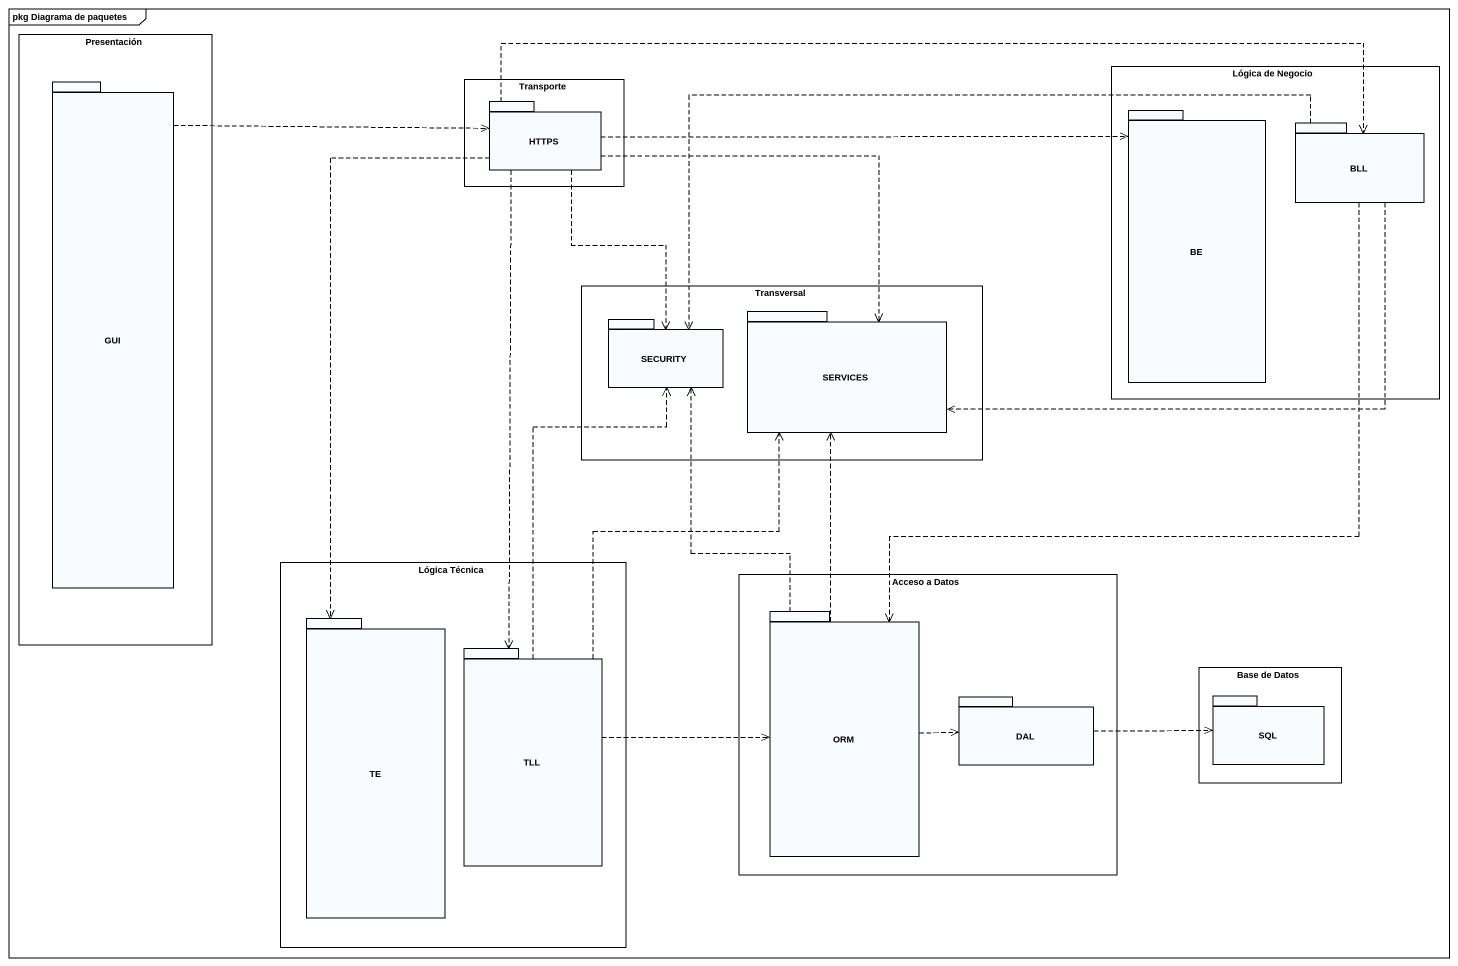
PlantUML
@startuml
mainframe pkg Diagrama de paquetes
rectangle Presentación {
  package GUI {
  }
}
rectangle "Lógica de Negocio" as Lógica_de_Negocio {
  package BE {
  }
  package BLL {
  }
}
rectangle Transporte {
  package HTTPS {
  }
}
rectangle Transversal {
  package SECURITY {
  }
  package SERVICES {
  }
}
rectangle "Lógica Técnica" as Lógica_Técnica {
  package TE {
  }
  package TLL {
  }
}
rectangle "Acceso a Datos" as Acceso_a_Datos {
  package ORM {
  }
  package DAL {
  }
}
rectangle "Base de Datos" as Base_de_Datos {
  package SQL {
  }
}
GUI .right.> HTTPS
HTTPS .right.> BE
HTTPS .right.> BLL
HTTPS ..> SECURITY
HTTPS ..> SERVICES
HTTPS ..> TE
HTTPS ..> TLL
BLL .left.> SECURITY
BLL .left.> SERVICES
BLL ..> ORM
ORM .up.> SECURITY
ORM .up.> SERVICES
ORM .right.> DAL
TLL .up.> SECURITY
TLL .up.> SERVICES
TLL .right.> ORM
DAL .right.> SQL
@enduml
